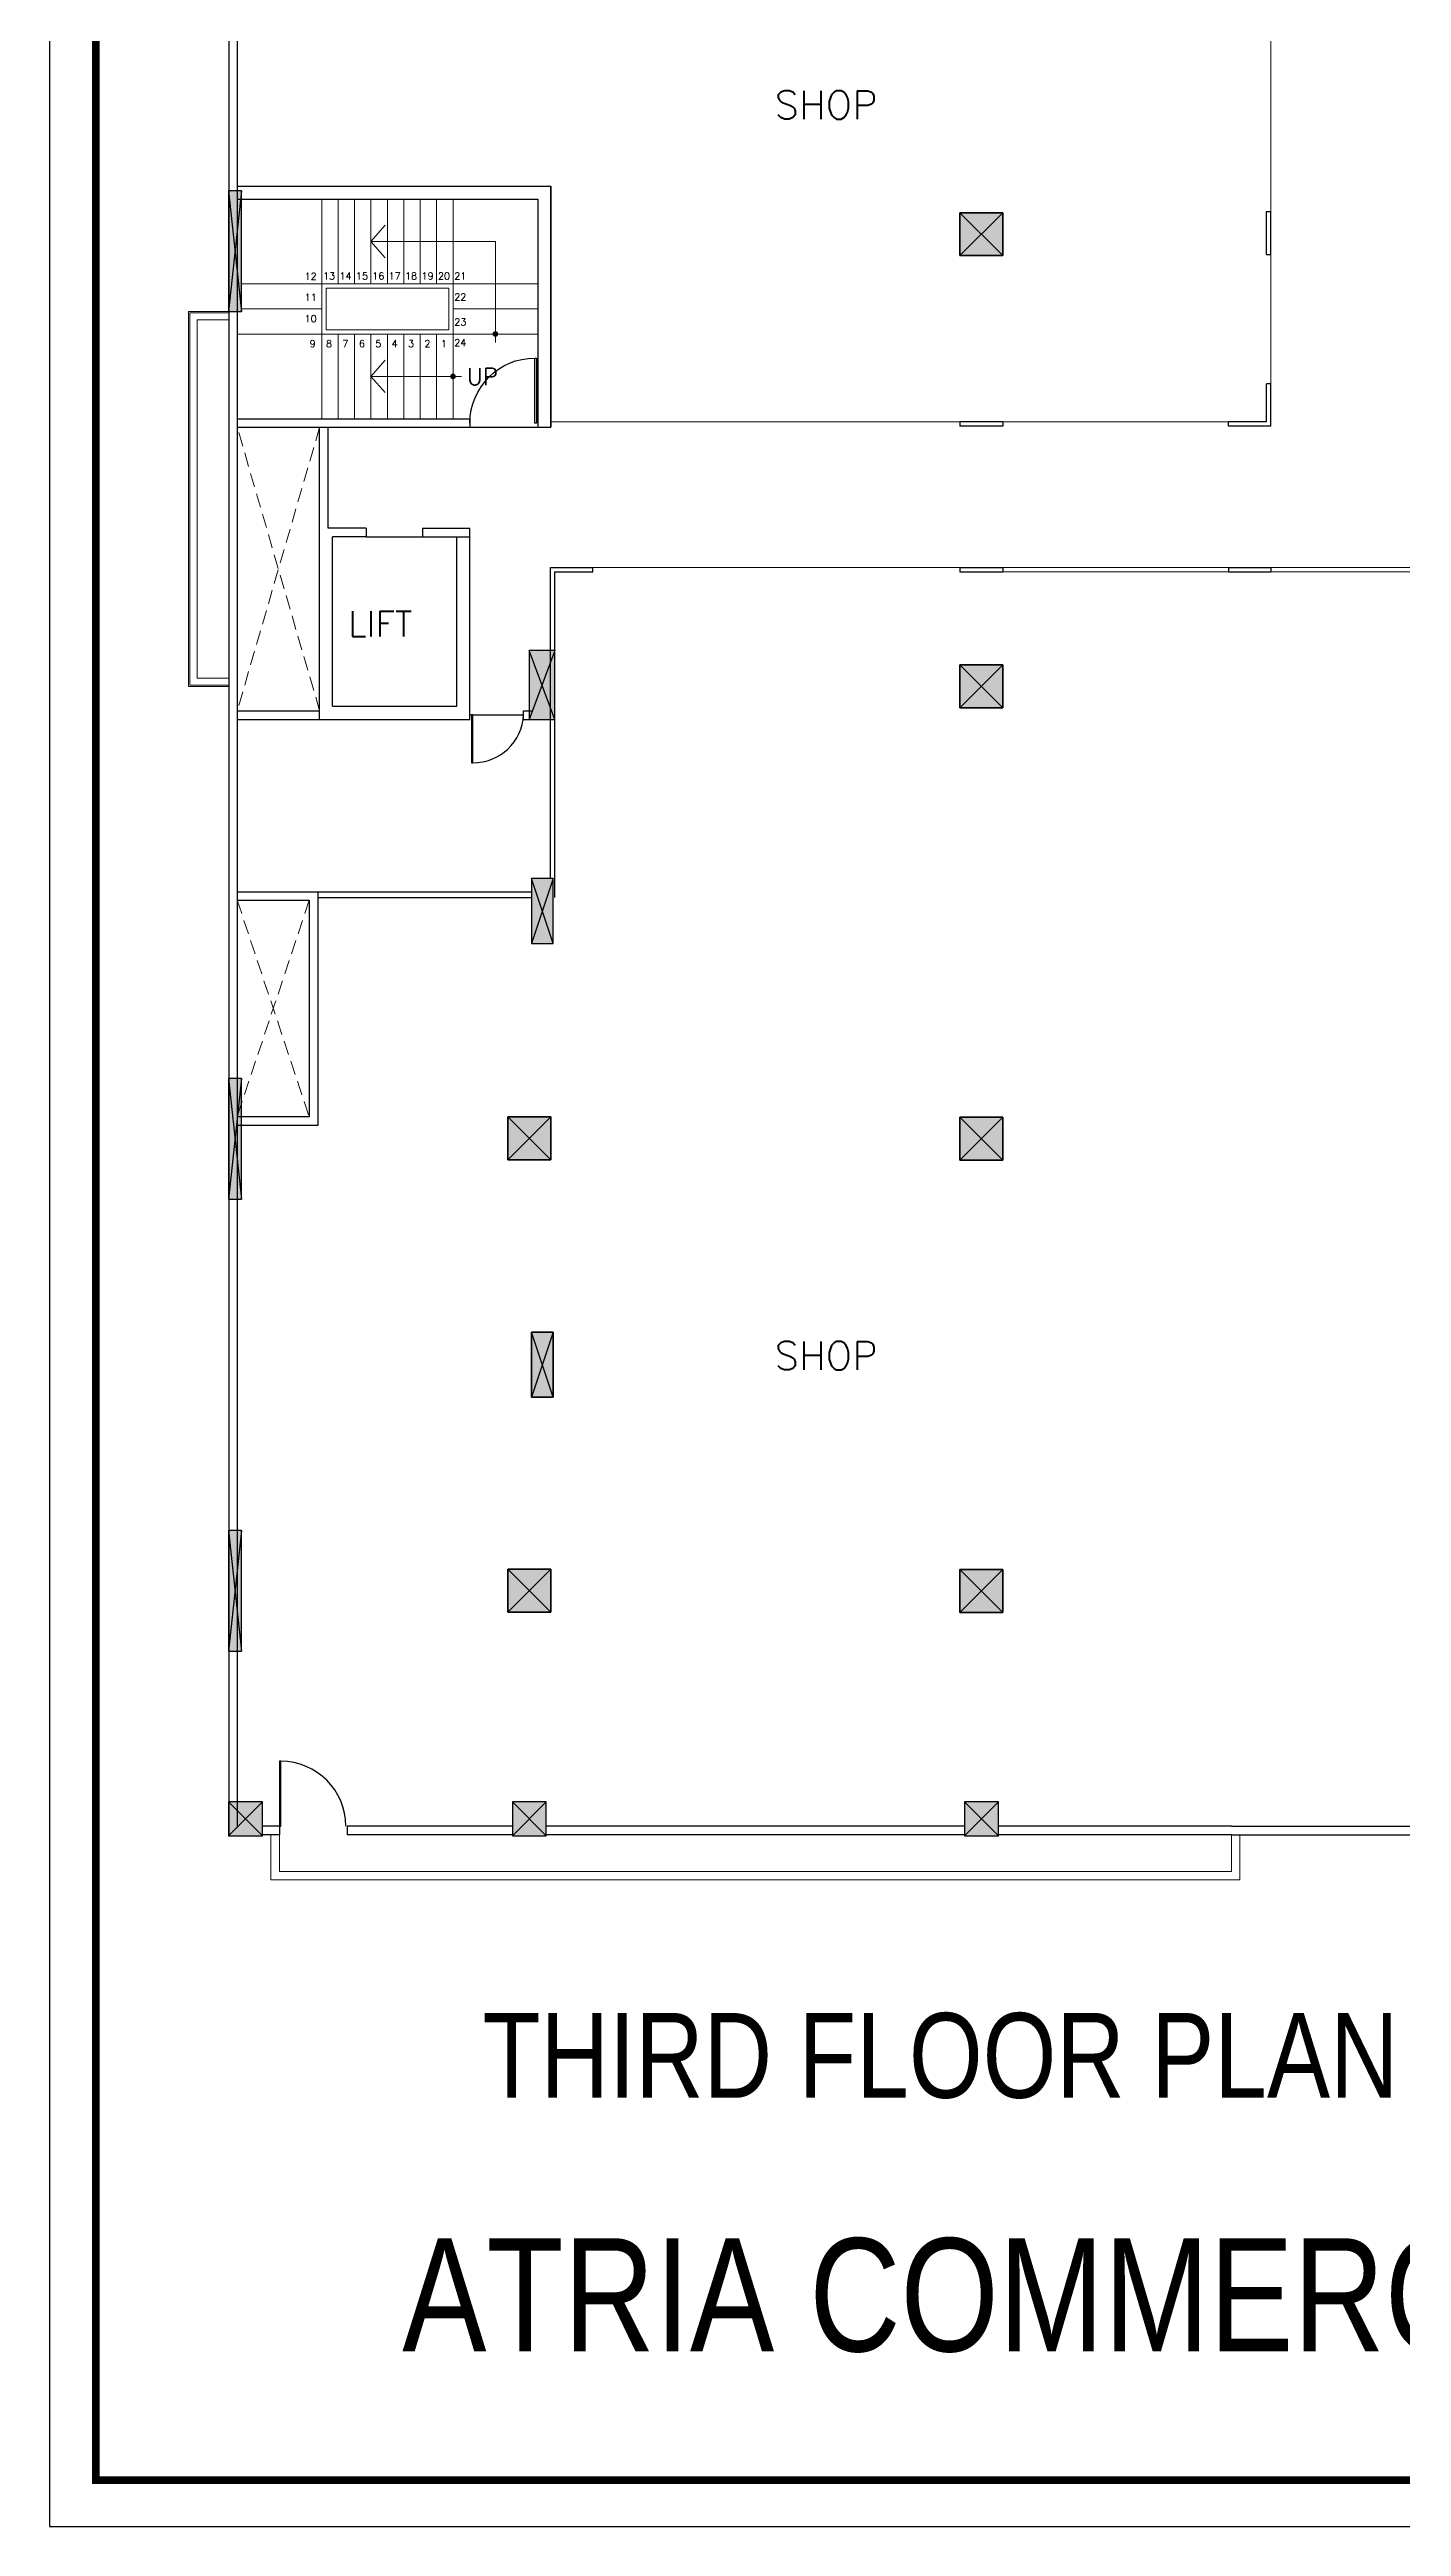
# Model space of a CAD drawing. Extents: x -14054 to 906348, y -36965 to 188562.
# Drawn here: x 432315 to 456236, y 60442 to 104255 of the extents above; entities that cross this region are included whole.
import ezdxf
from ezdxf.enums import TextEntityAlignment as Align

# ---------------------------------------------------------------- set-up
doc = ezdxf.new("R2010")
doc.units = 0
doc.header["$LTSCALE"] = 1000
doc.header["$MEASUREMENT"] = 0
doc.linetypes.add('HIDDEN', pattern=[0.375, 0.25, -0.125])
for name, color, linetype in [('BOR', 5, 'CONTINUOUS'), ('COL', 5, 'CONTINUOUS'), ('DOOR', 6, 'CONTINUOUS'), ('SOLID', 252, 'CONTINUOUS')]:
    doc.layers.add(name, color=color, linetype=linetype)
for name, color, linetype, lineweight in [('HIDDEN', 7, 'HIDDEN', 15), ('STAIR', 4, 'CONTINUOUS', 15), ('TEXT', 3, 'CONTINUOUS', 15), ('WALL', 2, 'CONTINUOUS', 30), ('WIN', 6, 'CONTINUOUS', 9)]:
    doc.layers.add(name, color=color, linetype=linetype, lineweight=lineweight)
doc.styles.add('ROMAN', font='ROMANS')
doc.styles.add('SW1', font='arial.ttf')

# ---------------------------------------------------------------- blocks, each defined once
blk = doc.blocks.new('*U46')
at = {"layer": 'SOLID'}
for points in [[(435482.06, 99622.65), (435712.06, 99622.65), (435712.06, 101757.65), (435482.06, 101757.65)], [(448424.06, 100609.15), (449184.06, 100609.15), (449184.06, 101369.15), (448424.06, 101369.15)], [(440804.06, 92407.15), (441254.06, 92407.15), (441254.06, 93627.15), (440804.06, 93627.15)], [(448424.06, 92613.15), (449184.06, 92613.15), (449184.06, 93373.15), (448424.06, 93373.15)], [(440844.06, 88444.15), (441224.06, 88444.15), (441224.06, 89594.15), (440844.06, 89594.15)], [(435482.06, 83921.65), (435712.06, 83921.65), (435712.06, 86056.65), (435482.06, 86056.65)], [(440424.06, 84613.15), (441184.06, 84613.15), (441184.06, 85373.15), (440424.06, 85373.15)], [(448424.06, 84609.15), (449184.06, 84609.15), (449184.06, 85369.15), (448424.06, 85369.15)], [(440844.06, 80418.15), (441224.06, 80418.15), (441224.06, 81568.15), (440844.06, 81568.15)], [(435482.06, 75921.65), (435712.06, 75921.65), (435712.06, 78056.65), (435482.06, 78056.65)], [(440424.06, 76613.15), (441184.06, 76613.15), (441184.06, 77373.15), (440424.06, 77373.15)], [(448424.06, 76609.15), (449184.06, 76609.15), (449184.06, 77369.15), (448424.06, 77369.15)], [(435482.06, 72657.15), (436082.06, 72657.15), (436082.06, 73257.15), (435482.06, 73257.15)], [(440504.06, 72657.15), (441104.06, 72657.15), (441104.06, 73257.15), (440504.06, 73257.15)], [(448504.06, 72657.15), (449104.06, 72657.15), (449104.06, 73257.15), (448504.06, 73257.15)]]:
    blk.add_hatch(color=256, dxfattribs=at).paths.add_polyline_path(points)
at = {"layer": 'BOR', "color": 2, "ltscale": 140}
blk.add_lwpolyline([(432315.25, 139976.49), (432315.25, 60441.6), (539703.42, 60441.6), (539703.42, 139976.49)], close=True, dxfattribs=at)
at = {"layer": 'BOR', "ltscale": 140, "const_width": 136.54}
blk.add_lwpolyline([(538884.16, 61260.85), (433134.5, 61260.85), (433134.5, 139157.23), (538884.16, 139157.23)], close=True, dxfattribs=at)
at = {"layer": 'COL', "color": 7}
for p, q in [((435482.06, 101757.65), (435712.06, 99622.65)), ((435712.06, 101757.65), (435482.06, 99622.65)), ((449184.06, 101369.15), (448424.06, 100609.15)), ((448424.06, 101369.15), (449184.06, 100609.15)), ((441254.06, 93627.15), (440804.06, 92407.15)), ((441254.06, 92407.15), (440804.06, 93627.15)), ((449184.06, 93373.15), (448424.06, 92613.15)), ((448424.06, 93373.15), (449184.06, 92613.15)), ((441224.06, 89594.15), (440844.06, 88444.15)), ((441224.06, 88444.15), (440844.06, 89594.15)), ((435482.06, 86056.65), (435712.06, 83921.65)), ((435712.06, 86056.65), (435482.06, 83921.65)), ((441184.06, 85373.15), (440424.06, 84613.15)), ((440424.06, 85373.15), (441184.06, 84613.15)), ((449184.06, 85369.15), (448424.06, 84609.15)), ((448424.06, 85369.15), (449184.06, 84609.15)), ((441224.06, 81568.15), (440844.06, 80418.15)), ((441224.06, 80418.15), (440844.06, 81568.15)), ((435482.06, 78056.65), (435712.06, 75921.65)), ((435712.06, 78056.65), (435482.06, 75921.65)), ((441184.06, 77373.15), (440424.06, 76613.15)), ((440424.06, 77373.15), (441184.06, 76613.15)), ((449184.06, 77369.15), (448424.06, 76609.15)), ((448424.06, 77369.15), (449184.06, 76609.15)), ((436082.06, 72657.15), (435482.06, 73257.15)), ((436082.06, 73257.15), (435482.06, 72657.15)), ((436082.06, 72657.15), (435482.06, 73257.15)), ((436082.06, 73257.15), (435482.06, 72657.15)), ((441104.06, 72657.15), (440504.06, 73257.15)), ((441104.06, 73257.15), (440504.06, 72657.15)), ((449104.06, 72657.15), (448504.06, 73257.15)), ((449104.06, 73257.15), (448504.06, 72657.15))]:
    blk.add_line(p, q, dxfattribs=at)
at = {"layer": 'COL'}
for points in [[(435482.06, 99622.65), (435712.06, 99622.65), (435712.06, 101757.65), (435482.06, 101757.65)], [(448424.06, 100609.15), (449184.06, 100609.15), (449184.06, 101369.15), (448424.06, 101369.15)], [(440804.06, 92407.15), (441254.06, 92407.15), (441254.06, 93627.15), (440804.06, 93627.15)], [(448424.06, 92613.15), (449184.06, 92613.15), (449184.06, 93373.15), (448424.06, 93373.15)], [(440844.06, 88444.15), (441224.06, 88444.15), (441224.06, 89594.15), (440844.06, 89594.15)], [(435482.06, 83921.65), (435712.06, 83921.65), (435712.06, 86056.65), (435482.06, 86056.65)], [(440424.06, 84613.15), (441184.06, 84613.15), (441184.06, 85373.15), (440424.06, 85373.15)], [(448424.06, 84609.15), (449184.06, 84609.15), (449184.06, 85369.15), (448424.06, 85369.15)], [(440844.06, 80418.15), (441224.06, 80418.15), (441224.06, 81568.15), (440844.06, 81568.15)], [(435482.06, 75921.65), (435712.06, 75921.65), (435712.06, 78056.65), (435482.06, 78056.65)], [(440424.06, 76613.15), (441184.06, 76613.15), (441184.06, 77373.15), (440424.06, 77373.15)], [(448424.06, 76609.15), (449184.06, 76609.15), (449184.06, 77369.15), (448424.06, 77369.15)], [(435482.06, 72657.15), (436082.06, 72657.15), (436082.06, 73257.15), (435482.06, 73257.15)], [(440504.06, 72657.15), (441104.06, 72657.15), (441104.06, 73257.15), (440504.06, 73257.15)], [(448504.06, 72657.15), (449104.06, 72657.15), (449104.06, 73257.15), (448504.06, 73257.15)]]:
    blk.add_lwpolyline(points, close=True, dxfattribs=at)
at = {"layer": 'DOOR'}
for p, q in [((439754.06, 97573.15), (440954.06, 97573.15)), ((439754.28, 92487.65), (440704.28, 92487.65))]:
    blk.add_line(p, q, dxfattribs=at)
at = {"layer": 'DOOR', "linetype": 'Continuous'}
blk.add_line((437916.56, 95637.15), (438916.56, 95637.15), dxfattribs=at)
at = {"layer": 'DOOR'}
for points in [[(439754.06, 97648.15, -0.41421356), (440904.06, 98798.15), (440929.06, 98798.15), (440929.06, 97648.15), (440904.06, 97648.15), (440904.06, 98798.15)], [(439804.28, 91637.65), (439804.28, 92487.65), (439779.28, 92487.65), (439779.28, 91637.65), (439804.28, 91637.65, 0.40221475), (440704.28, 92487.65, 0.41416855)], [(437557.06, 72827.38, 0.41421356), (436407.06, 73977.38), (436382.06, 73977.38), (436382.06, 72827.38), (436407.06, 72827.38), (436407.06, 73977.38)]]:
    blk.add_lwpolyline(points, format="xyb", dxfattribs=at)
at = {"layer": 'HIDDEN'}
for p, q in [((437094.28, 97573.15), (435636.11, 92557.15)), ((437094.28, 92557.15), (435636.11, 97573.15)), ((436912.06, 89207.15), (435632.06, 85373.15)), ((435636.11, 89207.15), (436912.06, 85373.15))]:
    blk.add_line(p, q, dxfattribs=at)
at = {"layer": 'STAIR'}
for p, q in [((437132.06, 100107.65), (437132.06, 101607.65)), ((437422.31, 100107.65), (437422.31, 101607.65)), ((437712.56, 100107.65), (437712.56, 101607.65)), ((438002.81, 100107.65), (438002.81, 101607.65)), ((438293.06, 100107.65), (438293.06, 101607.65)), ((438583.31, 100107.65), (438583.31, 101607.65)), ((438873.56, 100107.65), (438873.56, 101607.65)), ((439163.81, 100107.65), (439163.81, 101607.65)), ((439454.06, 100107.65), (439454.06, 101607.65)), ((435712.06, 100107.65), (437132.06, 100107.65)), ((439454.06, 100107.65), (440954.06, 100107.65)), ((435712.06, 99665.4), (437132.06, 99665.4)), ((439454.06, 99665.4), (440954.06, 99665.4)), ((435632.06, 99223.15), (437132.06, 99223.15)), ((437132.06, 99223.15), (437132.06, 97723.15)), ((437422.31, 97723.15), (437422.31, 99223.15)), ((437712.56, 97723.15), (437712.56, 99223.15)), ((438002.81, 97723.15), (438002.81, 99223.15)), ((438293.06, 97723.15), (438293.06, 99223.15)), ((438583.31, 97723.15), (438583.31, 99223.15)), ((438873.56, 97723.15), (438873.56, 99223.15)), ((439163.81, 97723.15), (439163.81, 99223.15)), ((439454.06, 99223.15), (440954.06, 99223.15)), ((439454.06, 97723.15), (439454.06, 99223.15))]:
    blk.add_line(p, q, dxfattribs=at)
at = {"layer": 'STAIR', "linetype": 'Continuous'}
for p, q in [((438002.81, 100857.65), (440204.06, 100857.65)), ((440204.06, 99073.15), (440204.06, 100857.65)), ((438002.81, 98473.15), (439604.06, 98473.15))]:
    blk.add_line(p, q, dxfattribs=at)
for points in [[(438252.81, 101145.34), (438002.81, 100857.65), (438252.81, 100569.97)], [(438252.81, 98760.83), (438002.81, 98473.15), (438252.81, 98185.47)]]:
    blk.add_lwpolyline(points, dxfattribs=at)
at = {"layer": 'STAIR', "color": 3}
for points in [[(437132.06, 99223.15), (437132.06, 100107.65), (439454.06, 100107.65), (439454.06, 99223.15)], [(437207.06, 99298.15), (437207.06, 100032.65), (439379.06, 100032.65), (439379.06, 99298.15)]]:
    blk.add_lwpolyline(points, close=True, dxfattribs=at)
at = {"layer": 'STAIR', "linetype": 'Continuous', "const_width": 50}
for points in [[(440229.06, 99223.15, 1), (440179.06, 99223.15, 1)], [(439479.06, 98473.15, 1), (439429.06, 98473.15, 1)]]:
    blk.add_lwpolyline(points, format="xyb", close=True, dxfattribs=at)
at = {"layer": 'WALL', "color": 2, "ltscale": 140}
for p, q in [((435486.11, 119869.76), (435486.11, 72657.15)), ((435636.11, 112104.15), (435636.11, 72807.15)), ((453226.5, 72827.38), (458017.06, 72827.38)), ((453226.5, 72677.38), (458167.06, 72677.38))]:
    blk.add_line(p, q, dxfattribs=at)
at = {"layer": 'WALL'}
for p, q in [((435636.11, 101837.65), (441184.06, 101837.65)), ((441184.06, 101837.65), (441184.06, 97573.15)), ((441184.06, 97573.15), (441184.06, 101837.65)), ((435636.11, 101607.65), (440954.06, 101607.65)), ((440954.06, 101607.65), (440954.06, 97573.15)), ((453849.06, 101389.38), (453924.06, 101389.38)), ((453849.06, 100629.38), (453849.06, 101389.38)), ((453924.06, 100629.38), (453924.06, 101389.38)), ((453849.06, 100629.38), (453924.06, 100629.38)), ((441184.06, 98059.07), (441184.06, 98209.07)), ((453849.06, 97668.38), (453849.06, 98343.38)), ((453924.06, 98343.38), (453849.06, 98343.38)), ((453924.06, 97593.38), (453924.06, 98343.38)), ((435632.06, 97723.15), (439754.06, 97723.15)), ((439754.06, 97723.15), (439754.06, 97573.15)), ((435636.11, 97573.15), (439754.06, 97573.15)), ((437094.28, 92407.15), (437094.28, 97573.15)), ((437244.28, 95787.15), (437244.28, 97573.15)), ((440954.06, 97573.15), (441184.06, 97573.15)), ((448424.06, 97668.38), (448424.06, 97593.38)), ((449184.06, 97668.38), (448424.06, 97668.38)), ((449184.06, 97593.38), (448424.06, 97593.38)), ((449184.06, 97668.38), (449184.06, 97593.38)), ((453849.06, 97668.38), (453174.06, 97668.38)), ((453174.06, 97593.38), (453174.06, 97668.38)), ((453924.06, 97593.38), (453174.06, 97593.38)), ((437916.56, 95787.15), (437244.28, 95787.15)), ((437324.28, 92637.15), (437324.28, 95637.15)), ((437916.56, 95637.15), (437324.28, 95637.15)), ((437916.56, 95787.15), (437916.56, 95637.15)), ((438916.56, 95787.15), (439754.28, 95787.15)), ((438916.56, 95787.15), (438916.56, 95637.15)), ((438916.56, 95637.15), (439754.28, 95637.15)), ((439524.28, 92637.15), (439524.28, 95637.15)), ((439754.28, 92407.15), (439754.28, 95787.15)), ((441179.06, 95093.38), (441929.06, 95093.38)), ((441179.06, 89594.15), (441179.06, 95093.38)), ((441929.06, 95018.38), (441929.06, 95093.38)), ((448424.06, 95093.38), (448424.06, 95018.38)), ((448424.06, 95093.38), (449184.06, 95093.38)), ((449184.06, 95093.38), (449184.06, 95018.38)), ((453174.06, 95093.38), (453174.06, 95018.38)), ((453174.06, 95093.38), (453924.06, 95093.38)), ((453924.06, 95093.38), (453924.06, 95018.38)), ((441254.06, 95018.38), (441929.06, 95018.38)), ((441254.06, 89257.15), (441254.06, 95018.38)), ((448424.06, 95018.38), (449184.06, 95018.38)), ((453174.06, 95018.38), (453924.06, 95018.38)), ((435636.11, 92557.15), (437094.28, 92557.15)), ((437324.28, 92637.15), (439524.28, 92637.15)), ((440704.28, 92407.15), (440704.28, 92557.15)), ((440704.28, 92557.15), (440854.06, 92557.15)), ((435636.11, 92407.15), (439754.28, 92407.15)), ((440704.28, 92407.15), (440854.06, 92407.15)), ((435636.11, 89357.15), (437062.06, 89357.15)), ((435636.11, 89207.15), (436912.06, 89207.15)), ((436912.06, 89207.15), (436912.06, 85373.15)), ((437062.06, 89357.15), (437062.06, 85223.15)), ((437062.06, 89357.15), (440844.06, 89357.15)), ((437062.06, 89257.15), (440844.06, 89257.15)), ((436382.06, 72827.38), (436082.06, 72827.38)), ((436382.06, 72827.38), (436382.06, 72677.38)), ((437582.06, 72827.38), (437582.06, 72677.38)), ((440504.06, 72827.38), (437582.06, 72827.38)), ((437582.06, 72827.38), (437582.06, 72677.38)), ((448504.06, 72827.38), (441104.06, 72827.38)), ((453226.5, 72827.38), (449104.06, 72827.38)), ((436382.06, 72677.38), (436082.06, 72677.38)), ((440504.06, 72677.38), (437582.06, 72677.38)), ((448504.06, 72677.38), (441104.06, 72677.38)), ((453226.5, 72677.38), (449104.06, 72677.38))]:
    blk.add_line(p, q, dxfattribs=at)
at = {"layer": 'WALL', "linetype": 'Continuous'}
for p, q in [((436912.06, 85373.15), (435632.06, 85373.15)), ((437062.06, 85223.15), (435632.06, 85223.15))]:
    blk.add_line(p, q, dxfattribs=at)
at = {"layer": 'WALL'}
for points in [[(448424.06, 101369.15), (449184.06, 101369.15), (449184.06, 100609.15), (448424.06, 100609.15)], [(449184.06, 92613.15), (448424.06, 92613.15), (448424.06, 93373.15), (449184.06, 93373.15)], [(441184.06, 85373.15), (441184.06, 84613.15), (440424.06, 84613.15), (440424.06, 85373.15)], [(449184.06, 85369.15), (449184.06, 84609.15), (448424.06, 84609.15), (448424.06, 85369.15)], [(441224.06, 81568.15), (441224.06, 80418.15), (440844.06, 80418.15), (440844.06, 81568.15)], [(441184.06, 77373.15), (441184.06, 76613.15), (440424.06, 76613.15), (440424.06, 77373.15)], [(449184.06, 77369.15), (449184.06, 76609.15), (448424.06, 76609.15), (448424.06, 77369.15)]]:
    blk.add_lwpolyline(points, close=True, dxfattribs=at)
at = {"layer": 'WIN'}
for p, q in [((453924.06, 101389.38), (453924.06, 104628.88)), ((453924.06, 98343.38), (453924.06, 100629.38)), ((434775.58, 99622.53), (435486.11, 99622.53)), ((434775.58, 99622.53), (434775.58, 92987.15)), ((434800.58, 99597.53), (434800.58, 93012.15)), ((434800.58, 99597.53), (435486.11, 99597.53)), ((434926.24, 99471.87), (434926.24, 93137.81)), ((434926.24, 99471.87), (435486.11, 99471.87)), ((448424.06, 97668.38), (441184.06, 97668.38)), ((453174.06, 97668.38), (449184.06, 97668.38)), ((448424.06, 95093.38), (441929.06, 95093.38)), ((453174.06, 95093.38), (449184.06, 95093.38)), ((453924.06, 95093.38), (456424.06, 95093.38)), ((449184.06, 95018.38), (453174.06, 95018.38)), ((453924.06, 95018.38), (456424.06, 95018.38)), ((434775.58, 92987.15), (435486.11, 92987.15)), ((434800.58, 93012.15), (435486.11, 93012.15)), ((434926.24, 93137.81), (435486.11, 93137.81)), ((436232.06, 72677.38), (436232.06, 71877.38)), ((436382.06, 72677.38), (436382.06, 72027.38)), ((453226.5, 72677.38), (453226.5, 72027.38)), ((453376.5, 72677.38), (453376.5, 71877.38)), ((453376.5, 71877.38), (436232.06, 71877.38)), ((453226.5, 72027.38), (436382.06, 72027.38))]:
    blk.add_line(p, q, dxfattribs=at)
at = {"layer": 'BOR', "color": 3, "ltscale": 140, "style": 'SW1', "width": 0.8}
for s, height, p in [('THIRD FLOOR PLAN', 1500, (448081.39, 68774.5)), ('ATRIA COMMERCIAL BUILDING AT, WORLI.', 2000, (461652.66, 64368.31))]:
    blk.add_text(s, height=height, dxfattribs=at).set_placement(p, align=Align.MIDDLE)
at = {"layer": 'TEXT', "color": 3, "ltscale": 140, "style": 'ROMAN'}
for s, height, p in [('SHOP', 500, (445145.46, 103026.05)), ('12', 125, (436829.1, 100179.6)), ('11', 125, (436829.1, 99811.1)), ('13', 125, (437154.35, 100184.85)), ('14', 125, (437444.6, 100184.85)), ('15', 125, (437734.85, 100184.85)), ('16', 125, (438025.1, 100184.85)), ('17', 125, (438315.35, 100184.85)), ('18', 125, (438605.6, 100184.85)), ('19', 125, (438895.85, 100184.85)), ('20', 125, (439186.1, 100184.85)), ('21', 125, (439476.35, 100184.85)), ('22', 125, (439476.35, 99813.6)), ('10', 125, (436829.1, 99434.1)), ('23', 125, (439476.35, 99371.35)), ('9', 125, (436917.1, 98991.85)), ('8', 125, (437207.35, 98991.85)), ('7', 125, (437497.6, 98991.85)), ('6', 125, (437787.85, 98991.85)), ('5', 125, (438078.1, 98991.85)), ('4', 125, (438368.35, 98991.85)), ('3', 125, (438658.6, 98991.85)), ('2', 125, (438948.85, 98991.85)), ('1', 125, (439239.1, 98991.85)), ('24', 125, (439476.35, 99009.65)), ('UP', 300, (439699.4, 98319.85)), ('LIFT', 450, (437597.59, 93871.95)), ('SHOP', 500, (445145.46, 80899.69))]:
    blk.add_text(s, height=height, dxfattribs=at).set_placement(p)

msp = doc.modelspace()

# ---------------------------------------------------------------- block references
at = {"layer": 'TEXT'}
msp.add_blockref('*U46', (0, 0), dxfattribs=at)

doc.saveas('drawing.dxf')
